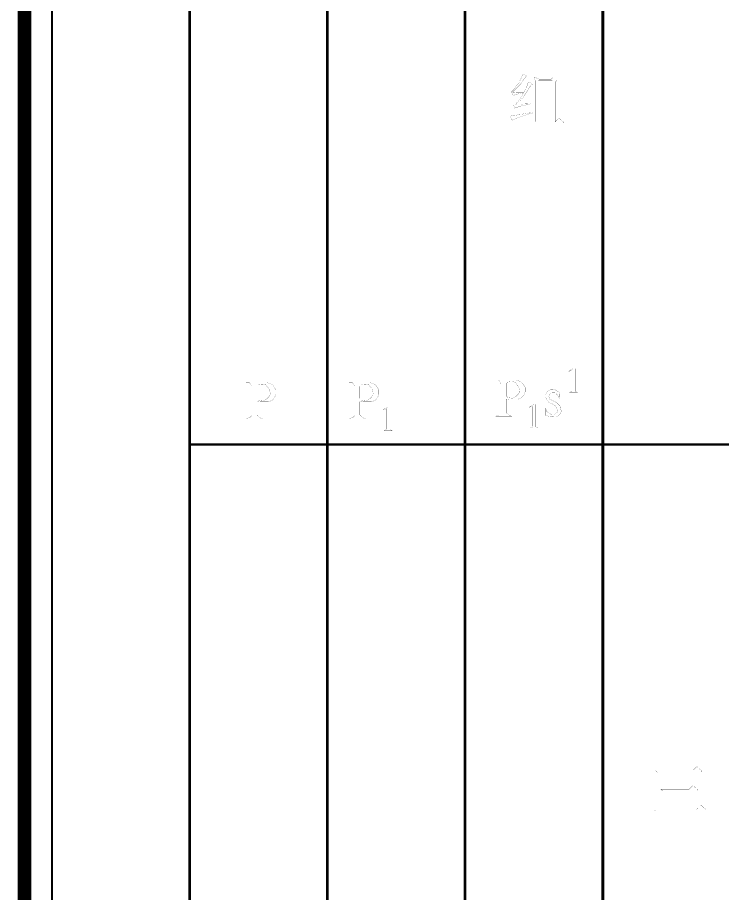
# Model space of a CAD drawing. Extents: x 94 to 452, y -72 to 1042.
# Drawn here: x 93.7 to 144.9, y 292.3 to 356 of the extents above; entities that cross this region are included whole.
import ezdxf

# ---------------------------------------------------------------- set-up
doc = ezdxf.new("R2010")
doc.units = 0
doc.header["$MEASUREMENT"] = 0
doc.layers.add('TREE_LAYER', color=7, linetype='Continuous')

msp = doc.modelspace()

# ---------------------------------------------------------------- linework, layer by layer
at = {"layer": 'TREE_LAYER'}
for points, const_width, elevation in [([(94.22612, 13.086307), (94.22612, 93.001716), (94.22612, 848.485862)], 1, 2891.008799), ([(96.22612, 848.485862), (96.22612, 93.001716), (96.22612, 93.001716), (96.22612, 13.086307)], 0.15, 2875.008799), ([(106.22612, 848.485862), (106.22612, 324.946668)], 0.2, 523.539193), ([(116.22612, 557.107476), (116.22612, 324.946668)], 0.2, 232.160807), ([(126.22612, 414.894542), (126.22612, 324.946668)], 0.2, 89.947873), ([(136.22612, 358.157359), (136.22612, 324.946668)], 0.2, 33.210691), ([(130.434629, 351.851641), (130.434629, 351.851641), (130.403257, 351.788896), (130.183649, 351.302622), (130.0111, 351.051641), (129.76012, 350.72223), (129.587571, 350.549681), (129.587571, 350.502622), (129.603257, 350.518308), (129.618943, 350.502622), (129.681688, 350.345759), (129.76012, 350.2987), (129.932669, 350.377132), (130.120904, 350.408504), (130.183649, 350.42419), (130.215022, 350.42419), (130.246394, 350.439877), (130.277767, 350.439877), (130.324826, 350.439877), (130.356198, 350.439877), (130.387571, 350.455563), (130.418943, 350.455563), (130.450316, 350.471249), (130.466002, 350.455563), (130.058159, 349.843798), (129.854237, 349.608504), (129.76012, 349.592818), (129.838551, 349.37321), (130.26208, 349.514387), (130.858159, 349.655563), (130.873845, 349.655563), (130.920904, 349.671249), (131.015022, 349.671249), (131.015022, 349.718308), (130.952276, 349.718308), (130.952276, 349.702622), (130.826786, 349.702622), (130.826786, 349.702622), (130.764041, 349.702622), (130.764041, 349.686936), (130.638551, 349.686936), (130.638551, 349.686936), (130.575806, 349.686936), (130.56012, 349.671249), (130.513061, 349.671249), (130.497375, 349.671249), (130.387571, 349.671249), (130.371884, 349.655563), (129.995414, 349.639877), (129.995414, 349.62419), (129.979727, 349.639877), (130.199335, 349.859485), (130.513061, 350.251641), (130.764041, 350.628112), (130.889531, 350.879092), (131.015022, 351.004583), (131.140512, 351.004583), (131.140512, 351.051641), (130.93659, 351.22419), (130.8111, 351.255563), (130.68561, 350.879092), (130.481688, 350.486936), (130.466002, 350.502622), (129.932669, 350.502622), (129.932669, 350.518308), (129.681688, 350.533994), (129.650316, 350.549681), (129.713061, 350.581053), (130.277767, 351.145759), (130.56012, 351.553602), (130.638551, 351.64772), (130.716982, 351.679092), (130.528747, 351.804583), (130.434629, 351.851641), (130.434629, 351.851641)], 0.01, 131), ([(131.266002, 351.632034), (131.266002, 351.632034), (131.266002, 351.616347), (131.313061, 351.365367), (131.313061, 348.384975), (131.297375, 348.369288), (130.466002, 348.369288), (130.591492, 348.243798), (130.638551, 348.243798), (130.68561, 348.290857), (133.352276, 348.290857), (133.352276, 348.369288), (133.069924, 348.620269), (133.022865, 348.620269), (132.771884, 348.384975), (132.771884, 348.384975), (132.771884, 351.255563), (132.897375, 351.381053), (132.897375, 351.428112), (132.693453, 351.632034), (132.646394, 351.632034), (132.473845, 351.475171), (131.595414, 351.475171), (131.266002, 351.632034), (131.266002, 351.632034)], 0.01, 131), ([(131.548355, 351.381053), (131.564041, 351.381053), (132.552276, 351.381053), (132.567963, 351.381053), (132.567963, 350.549681), (132.552276, 350.549681), (131.516982, 350.549681), (131.516982, 350.549681), (131.516982, 351.349681), (131.548355, 351.381053), (131.548355, 351.381053)], 0.01, 131), ([(131.516982, 350.455563), (131.516982, 350.471249), (132.552276, 350.471249), (132.567963, 350.455563), (132.567963, 349.592818), (132.552276, 349.592818), (131.516982, 349.592818), (131.516982, 349.592818), (131.516982, 350.455563), (131.516982, 350.455563)], 0.01, 131), ([(131.516982, 349.4987), (131.516982, 349.4987), (132.552276, 349.4987), (132.567963, 349.4987), (132.567963, 348.384975), (132.552276, 348.369288), (131.516982, 348.369288), (131.516982, 348.384975), (131.516982, 349.4987), (131.516982, 349.4987)], 0.01, 131), ([(131.093453, 349.043798), (130.999335, 349.043798), (130.748355, 348.996739), (130.716982, 348.996739), (130.434629, 348.949681), (130.403257, 348.933994), (130.120904, 348.902622), (130.089531, 348.886936), (129.822865, 348.839877), (129.791492, 348.839877), (129.509139, 348.792818), (129.509139, 348.792818), (129.618943, 348.526151), (129.634629, 348.494779), (130.167963, 348.714387), (130.842473, 348.933994), (130.858159, 348.949681), (131.093453, 348.996739), (131.093453, 349.043798), (131.093453, 349.043798)], 0.01, 131), ([(134.215857, 330.458321), (134.073112, 330.458321), (133.706053, 330.2544), (133.726445, 330.2544), (133.991543, 330.325772), (133.991543, 330.142243), (133.991543, 328.888125), (133.981347, 328.816752), (133.808014, 328.74538), (134.399387, 328.74538), (134.246445, 328.806556), (134.215857, 328.816752), (134.215857, 328.877929), (134.215857, 330.458321), (134.215857, 330.458321)], 0.01, 155), ([(111.831624, 329.458717), (110.357114, 329.458717), (110.357114, 329.427344), (110.576722, 329.427344), (110.733584, 329.176364), (110.733584, 327.043031), (110.608094, 326.917541), (110.357114, 326.823423), (111.533584, 326.823423), (111.361035, 326.870482), (111.110055, 327.09009), (111.110055, 328.046952), (111.204173, 328.078325), (111.345349, 328.046952), (111.957114, 328.046952), (112.239467, 328.172442), (112.412016, 328.407737), (112.490447, 328.580286), (112.490447, 328.925384), (112.255153, 329.286168), (111.831624, 329.458717), (111.831624, 329.458717)], 0.01, 155), ([(119.308234, 329.458717), (117.833724, 329.458717), (117.833724, 329.427344), (118.053332, 329.427344), (118.210195, 329.176364), (118.210195, 327.043031), (118.084705, 326.917541), (117.833724, 326.823423), (119.010195, 326.823423), (118.837646, 326.870482), (118.586666, 327.09009), (118.586666, 328.046952), (118.680783, 328.078325), (118.82196, 328.046952), (119.433724, 328.046952), (119.716077, 328.172442), (119.888626, 328.407737), (119.967058, 328.580286), (119.967058, 328.925384), (119.731764, 329.286168), (119.308234, 329.458717), (119.308234, 329.458717)], 0.01, 155), ([(129.928014, 329.638713), (128.453504, 329.638713), (128.453504, 329.607341), (128.673112, 329.607341), (128.829975, 329.35636), (128.829975, 327.223027), (128.704485, 327.097537), (128.453504, 327.003419), (129.629975, 327.003419), (129.457426, 327.050478), (129.206445, 327.270086), (129.206445, 328.226949), (129.300563, 328.258321), (129.44174, 328.226949), (130.053504, 328.226949), (130.335857, 328.352439), (130.508406, 328.587733), (130.586838, 328.760282), (130.586838, 329.10538), (130.351543, 329.466164), (129.928014, 329.638713), (129.928014, 329.638713)], 0.01, 155), ([(129.56723, 329.513223), (129.598602, 329.513223), (129.724093, 329.497537), (129.833896, 329.481851), (129.849583, 329.466164), (130.131936, 329.10538), (130.178994, 328.791654), (130.178994, 328.760282), (130.084877, 328.603419), (129.912328, 328.43087), (129.677034, 328.30538), (129.331936, 328.352439), (129.206445, 328.477929), (129.206445, 329.35636), (129.331936, 329.481851), (129.56723, 329.513223), (129.56723, 329.513223)], 0.01, 155), ([(111.470839, 329.333227), (111.502212, 329.333227), (111.627702, 329.317541), (111.737506, 329.301854), (111.753192, 329.286168), (112.035545, 328.925384), (112.082604, 328.611658), (112.082604, 328.580286), (111.988486, 328.423423), (111.815937, 328.250874), (111.580643, 328.125384), (111.235545, 328.172442), (111.110055, 328.297933), (111.110055, 329.176364), (111.235545, 329.301854), (111.470839, 329.333227), (111.470839, 329.333227)], 0.01, 155), ([(118.94745, 329.333227), (118.978822, 329.333227), (119.104313, 329.317541), (119.214117, 329.301854), (119.229803, 329.286168), (119.512156, 328.925384), (119.559215, 328.611658), (119.559215, 328.580286), (119.465097, 328.423423), (119.292548, 328.250874), (119.057254, 328.125384), (118.712156, 328.172442), (118.586666, 328.297933), (118.586666, 329.176364), (118.712156, 329.301854), (118.94745, 329.333227), (118.94745, 329.333227)], 0.01, 155), ([(132.587622, 328.964203), (132.446445, 328.964203), (132.211151, 328.823027), (132.085661, 328.603419), (132.069975, 328.415184), (132.211151, 328.101458), (132.368014, 327.975968), (132.697426, 327.834792), (132.885661, 327.615184), (132.93272, 327.317145), (132.713112, 327.144596), (132.68174, 327.097537), (132.509191, 327.097537), (132.164093, 327.348517), (132.085661, 327.599498), (132.085661, 327.050478), (132.524877, 326.95636), (132.838602, 326.972047), (133.073896, 327.097537), (133.215073, 327.332831), (133.136642, 327.724988), (132.869975, 327.991654), (132.368014, 328.242635), (132.305269, 328.462243), (132.446445, 328.713223), (132.713112, 328.728909), (132.885661, 328.587733), (133.089583, 328.30538), (133.073896, 328.713223), (132.760171, 328.917145), (132.587622, 328.964203), (132.587622, 328.964203)], 0.01, 155), ([(120.748234, 327.678325), (120.605489, 327.678325), (120.23843, 327.474403), (120.258822, 327.474403), (120.52392, 327.545776), (120.52392, 327.362246), (120.52392, 326.108129), (120.513724, 326.036756), (120.340391, 325.965384), (120.931764, 325.965384), (120.778822, 326.02656), (120.748234, 326.036756), (120.748234, 326.097933), (120.748234, 327.678325), (120.748234, 327.678325)], 0.01, 155), ([(131.368014, 327.858321), (131.225269, 327.858321), (130.85821, 327.6544), (130.878602, 327.6544), (131.1437, 327.725772), (131.1437, 327.542243), (131.1437, 326.288125), (131.133504, 326.216752), (130.960171, 326.14538), (131.551543, 326.14538), (131.398602, 326.206556), (131.368014, 326.216752), (131.368014, 326.277929), (131.368014, 327.858321), (131.368014, 327.858321)], 0.01, 155), ([(106.22612, 324.946668), (106.22612, 93.001716)], 0.2, 231.944952), ([(106.22612, 324.946668), (116.22612, 324.946668)], 0.15, 10), ([(116.22612, 324.946668), (116.22612, 99.210443)], 0.2, 225.736226), ([(116.22612, 324.946668), (126.22612, 324.946668)], 0.15, 10), ([(126.22612, 324.946668), (126.22612, 99.210443)], 0.2, 225.736226), ([(126.22612, 324.946668), (136.22612, 324.946668)], 0.15, 10), ([(136.22612, 324.946668), (136.22612, 219.464371)], 0.2, 105.482297), ([(136.22612, 324.946668), (146.22612, 324.946668)], 0.15, 10), ([(143.075025, 301.552263), (143.043653, 301.552263), (142.745613, 301.26991), (140.06326, 301.26991), (140.188751, 301.144419), (140.235809, 301.144419), (140.282868, 301.175792), (143.420123, 301.175792), (143.420123, 301.26991), (143.247574, 301.3954), (143.075025, 301.552263), (143.075025, 301.552263)], 0.01, 136), ([(142.792672, 300.17187), (142.745613, 300.17187), (142.494633, 299.92089), (140.439731, 299.92089), (140.565221, 299.7954), (140.61228, 299.7954), (140.659339, 299.842459), (143.075025, 299.842459), (143.075025, 299.92089), (142.792672, 300.17187), (142.792672, 300.17187)], 0.01, 136), ([(143.373064, 298.760106), (143.326005, 298.760106), (143.043653, 298.462067), (139.81228, 298.462067), (139.93777, 298.336576), (139.984829, 298.336576), (140.031888, 298.383635), (143.702476, 298.383635), (143.702476, 298.462067), (143.545613, 298.587557), (143.373064, 298.760106), (143.373064, 298.760106)], 0.01, 136)]:
    msp.add_lwpolyline(points, dxfattribs=dict(at, const_width=const_width, elevation=elevation))

doc.saveas('drawing.dxf')
